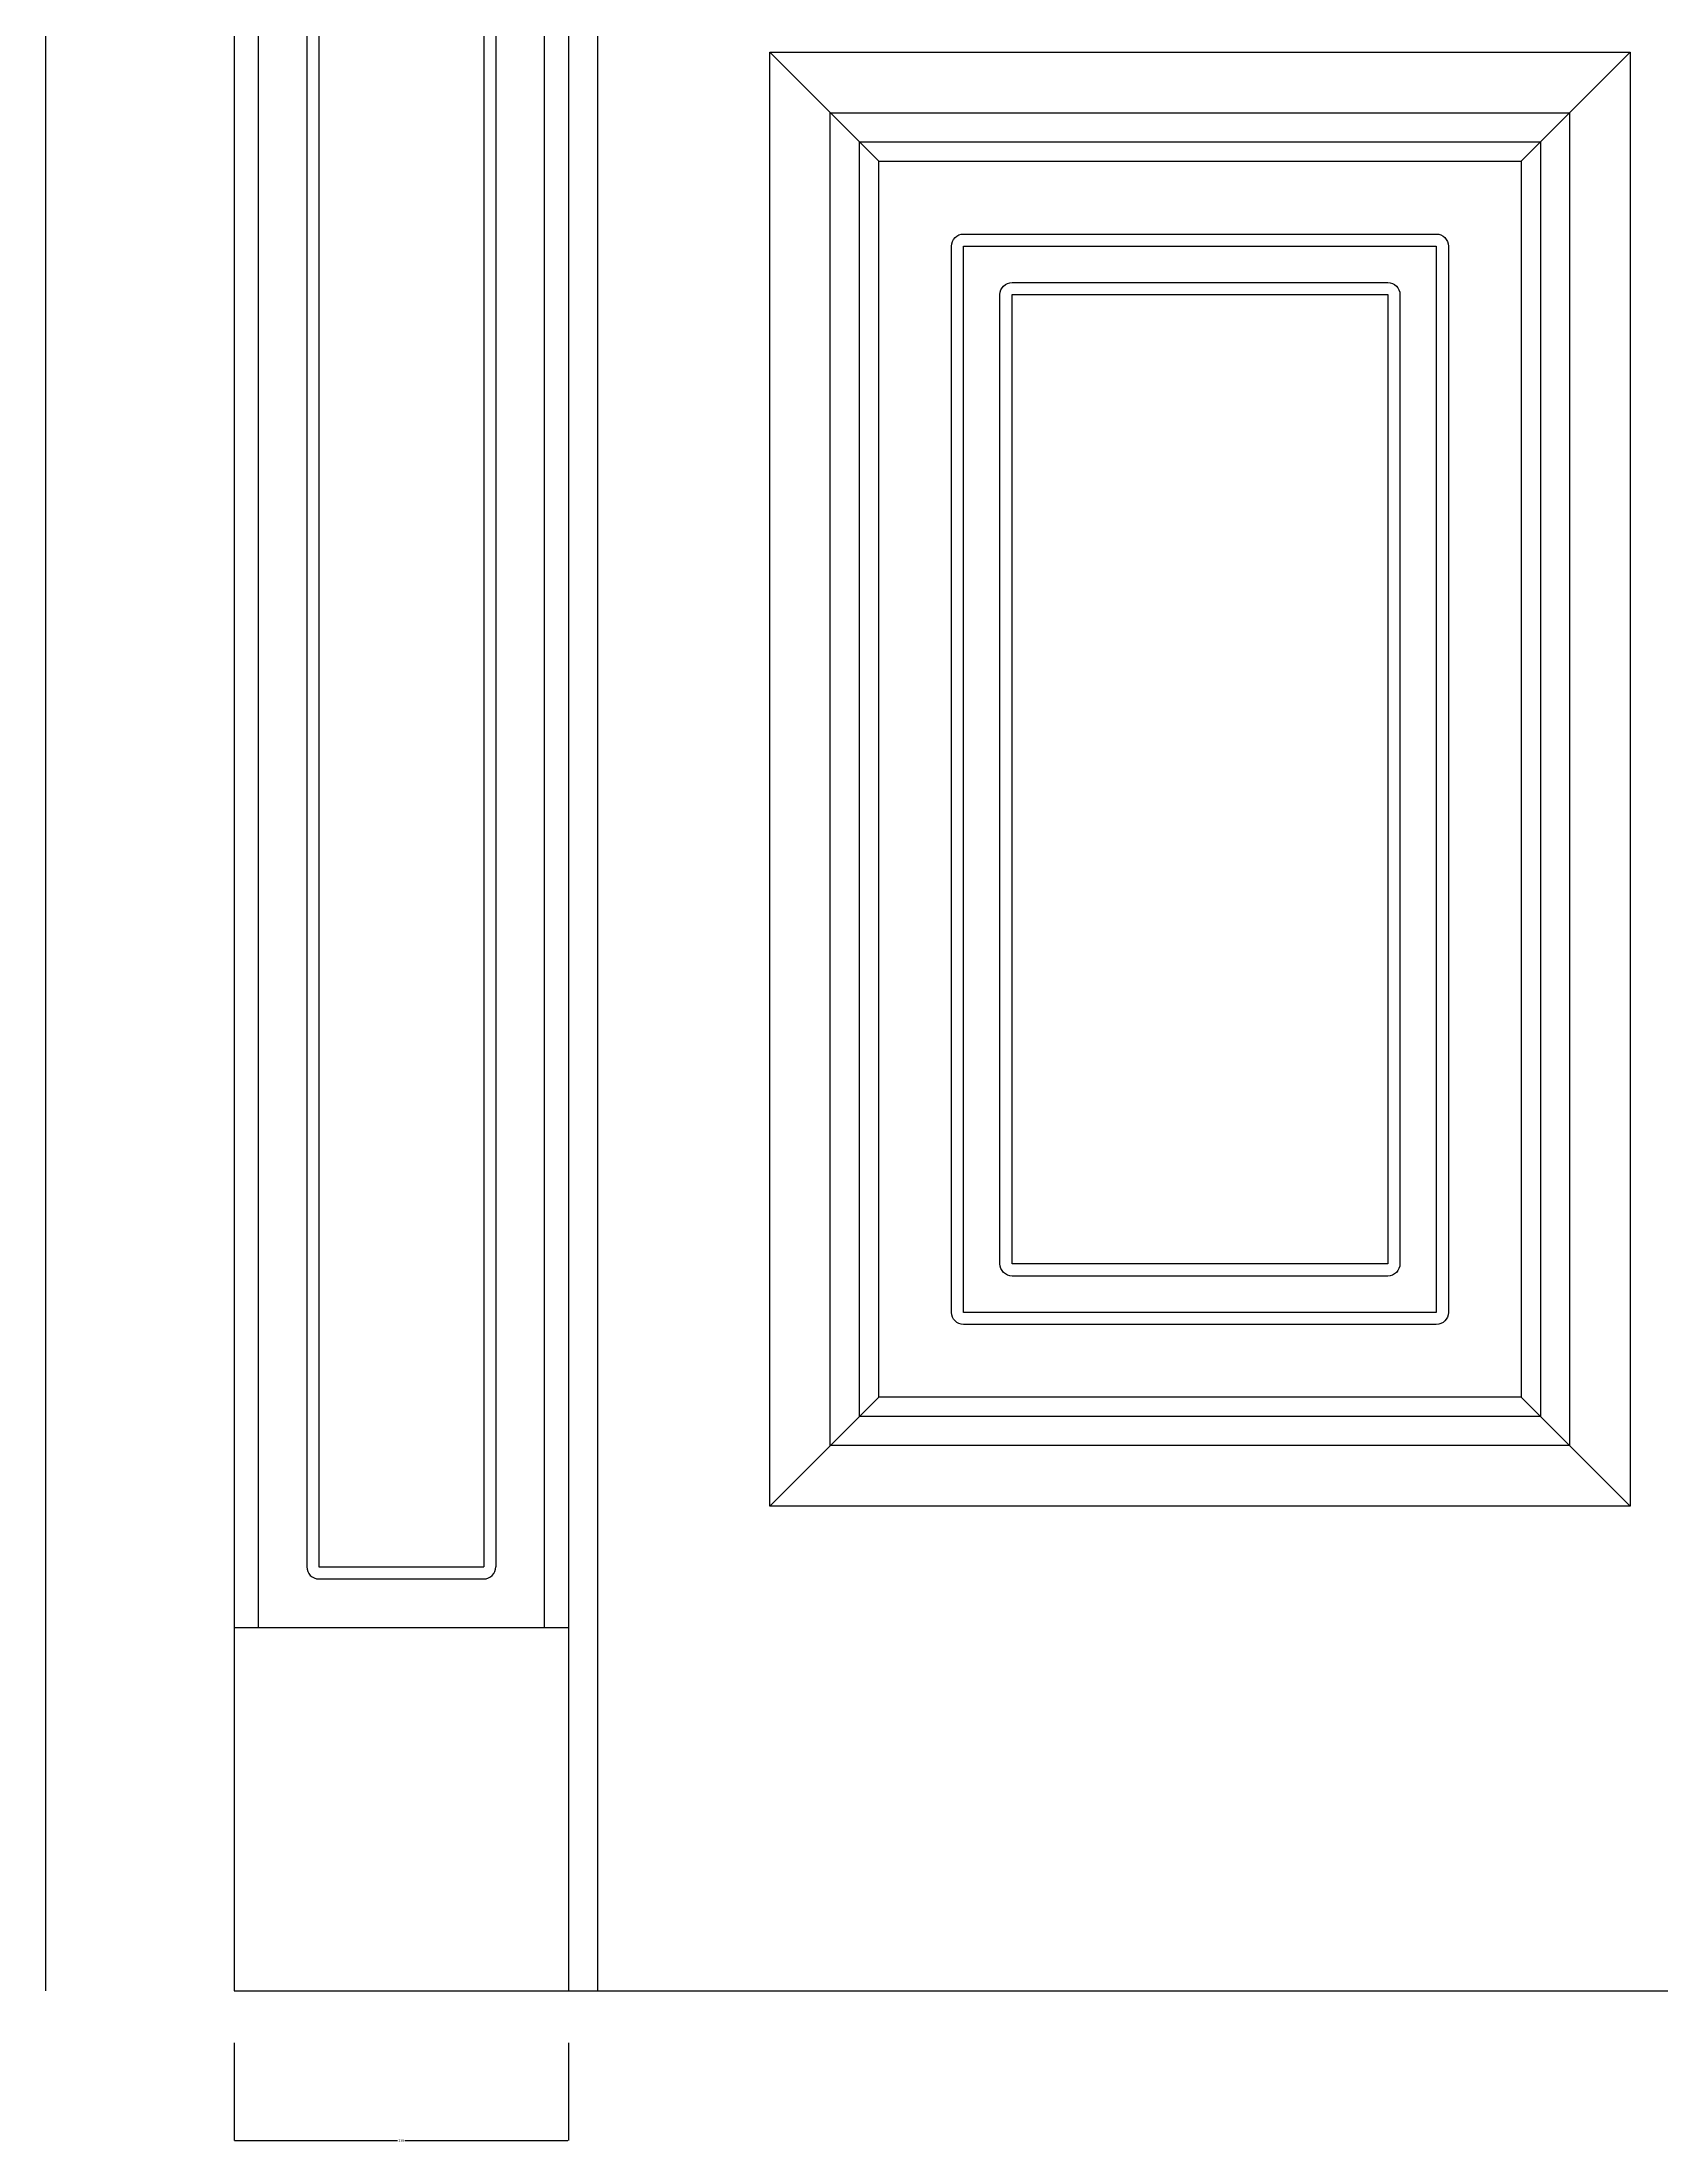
# Model space of a CAD drawing. Header units: metres. Extents: x 329 to 3546, y 72 to 4699.
# Drawn here: x 399 to 1068, y 1653 to 2520 of the extents above; entities that cross this region are included whole.
import ezdxf

# ---------------------------------------------------------------- set-up
doc = ezdxf.new("R2010")
doc.units = ezdxf.units.M
for name, color, linetype in [('2', 2, 'Continuous'), ('3', 3, 'Continuous'), ('4', 4, 'Continuous'), ('7', 7, 'Continuous'), ('DIM', 3, 'Continuous')]:
    doc.layers.add(name, color=color, linetype=linetype)
doc.dimstyles.get("Standard").update_dxf_attribs({"dimtxt": 2.5, "dimasz": 2.5, "dimexe": 1.25, "dimexo": 0.625, "dimtad": 1, "dimcen": 2.5, "dimazin": 3, "dimtfac": 1, "dimtmove": 0, "dimatfit": 3})

# ---------------------------------------------------------------- blocks, each defined once
blk = doc.blocks.new('*D8')
for p, q in [((400.83, 4622.63), (400.83, 3169.13)), ((400.58, 3169.13), (400.33, 3169.13)), ((400.83, 1715.63), (400.83, 3169.13)), ((400.83, 3169.13), (400.83, 3169.13)), ((401.08, 3169.13), (401.33, 3169.13))]:
    blk.add_line(p, q)
at = {"layer": 'Defpoints'}
for p in [(400.83, 4622.63), (400.83, 3169.13), (400.83, 1715.63)]:
    blk.add_point(p, dxfattribs=at)
at = {"layer": 'DIM', "insert": (400.83, 3170.255), "char_height": 1, "attachment_point": 5}
blk.add_mtext('2900', dxfattribs=at)
blk = doc.blocks.new('*D9')
for p, q in [((400.83, 3818.63), (400.83, 2767.13)), ((400.58, 2767.13), (400.33, 2767.13)), ((400.83, 1715.63), (400.83, 2767.13)), ((400.83, 2767.13), (400.83, 2767.13)), ((401.08, 2767.13), (401.33, 2767.13))]:
    blk.add_line(p, q)
at = {"layer": 'Defpoints'}
for p in [(400.83, 3818.63), (400.83, 2767.13), (400.83, 1715.63)]:
    blk.add_point(p, dxfattribs=at)
at = {"layer": 'DIM', "insert": (400.83, 2768.255), "char_height": 1, "attachment_point": 5}
blk.add_mtext('2100', dxfattribs=at)
blk = doc.blocks.new('*D10')
for p, q in [((478.54, 1694.13), (478.54, 1653.92)), ((616.54, 1694.13), (616.54, 1653.92)), ((478.79, 1653.92), (546.04, 1653.92)), ((549.04, 1653.92), (616.29, 1653.92))]:
    blk.add_line(p, q)
at = {"layer": 'Defpoints'}
for p in [(478.54, 1694.13), (616.54, 1694.13), (478.54, 1653.92)]:
    blk.add_point(p, dxfattribs=at)
at = {"layer": 'DIM', "insert": (547.54, 1653.92), "char_height": 1, "attachment_point": 5}
blk.add_mtext('138', dxfattribs=at)

msp = doc.modelspace()

# ---------------------------------------------------------------- linework, layer by layer
at = {"layer": '2'}
msp.add_line((478.54, 1715.63), (1710.54, 1715.63), dxfattribs=at)
at = {"layer": '3'}
for p, q in [((628.54, 3806.63), (628.54, 1715.63)), ((488.54, 3646.81), (488.54, 1865.63)), ((606.54, 3646.81), (606.54, 1865.63)), ((508.54, 3616.81), (508.54, 1890.63)), ((513.54, 3616.81), (513.54, 1890.63)), ((581.54, 3616.81), (581.54, 1890.63)), ((586.54, 3616.81), (586.54, 1890.63)), ((744.54, 2470.63), (699.54, 2515.63)), ((1009.54, 2470.63), (1054.54, 2515.63)), ((744.54, 1960.63), (699.54, 1915.63)), ((1009.54, 1960.63), (1054.54, 1915.63)), ((513.54, 1890.63), (581.54, 1890.63)), ((513.54, 1885.63), (581.54, 1885.63))]:
    msp.add_line(p, q, dxfattribs=at)
for points in [[(724.54, 2490.63), (1029.54, 2490.63), (1029.54, 1940.63), (724.54, 1940.63)], [(736.54, 2478.63), (1017.54, 2478.63), (1017.54, 1952.63), (736.54, 1952.63)], [(744.54, 2470.63), (1009.54, 2470.63), (1009.54, 1960.63), (744.54, 1960.63)], [(779.54, 2435.63), (974.54, 2435.63), (974.54, 1995.63), (779.54, 1995.63)], [(799.54, 2415.63), (954.54, 2415.63), (954.54, 2015.63), (799.54, 2015.63)]]:
    msp.add_lwpolyline(points, close=True, dxfattribs=at)
for points in [[(779.54, 2440.63), (974.54, 2440.63, -0.41), (979.54, 2435.63), (979.54, 1995.63, -0.41), (974.54, 1990.63), (779.54, 1990.63, -0.41), (774.54, 1995.63), (774.54, 2435.63, -0.41)], [(799.54, 2420.63), (954.54, 2420.63, -0.41), (959.54, 2415.63), (959.54, 2015.63, -0.41), (954.54, 2010.63), (799.54, 2010.63, -0.41), (794.54, 2015.63), (794.54, 2415.63, -0.41)]]:
    msp.add_lwpolyline(points, format="xyb", close=True, dxfattribs=at)
for centre, start, end in [((513.54, 1890.63), 180, 270), ((581.54, 1890.63), 270, 0)]:
    msp.add_arc(centre, 5, start, end, dxfattribs=at)
at = {"layer": '4'}
for p, q in [((478.54, 4006.63), (478.54, 1715.63)), ((616.54, 3818.63), (616.54, 1715.63))]:
    msp.add_line(p, q, dxfattribs=at)
at = {"layer": '7'}
msp.add_line((478.54, 1865.63), (616.54, 1865.63), dxfattribs=at)
msp.add_lwpolyline([(699.54, 2515.63), (1054.54, 2515.63), (1054.54, 1915.63), (699.54, 1915.63)], close=True, dxfattribs=at)

# ---------------------------------------------------------------- dimensions: what is measured, and where the dimension line sits
at = {"layer": 'DIM'}
for base, p2, text, picture, middle in [((400.83, 3169.13), (400.83, 4622.63), '2900', '*D8', (400.83, 3170.255)), ((400.83, 2767.13), (400.83, 3818.63), '2100', '*D9', (400.83, 2768.255))]:
    dim = msp.add_linear_dim(base=base, p1=(400.83, 1715.63), p2=p2, text=text, dimstyle='Standard', dxfattribs=at)
    dim.commit()
    dim.dimension.update_dxf_attribs({"geometry": picture, "text_midpoint": middle})
dim = msp.add_linear_dim(base=(478.54, 1653.92), p1=(478.54, 1694.13), p2=(616.54, 1694.13), dimstyle='Standard', dxfattribs=at)
dim.commit()
dim.dimension.update_dxf_attribs({"geometry": '*D10', "text_midpoint": (547.54, 1653.92)})

doc.saveas('drawing.dxf')
